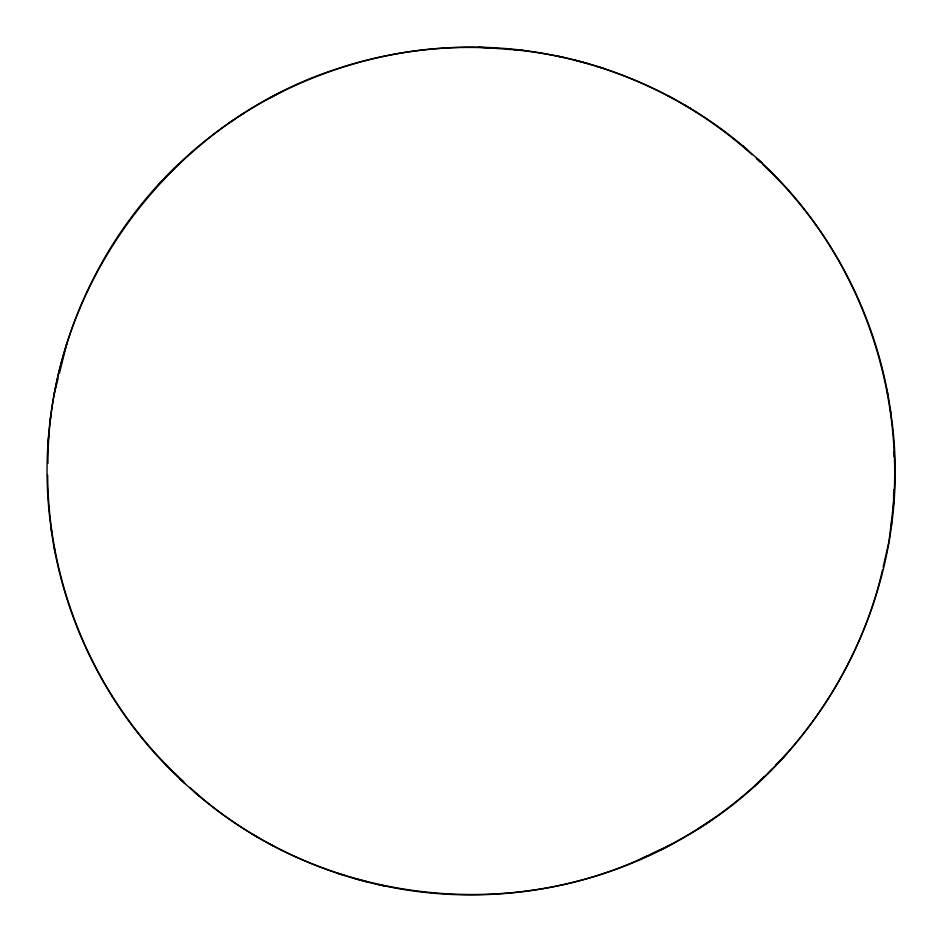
<?xml version="1.0" encoding="UTF-8"?>
<svg xmlns="http://www.w3.org/2000/svg" width="942" height="942" viewBox="0 0 942 942"><rect width="100%" height="100%" fill="white"/><g stroke="black" fill="none" stroke-linecap="round" stroke-linejoin="round"><path stroke-width="1.41" d="M47.665 474.956C48.195 589.928 98.156 704.451 183.714 781.589M883.113 567.19L888.989 541.473L893.534 503.664L893.675 489.71M762.726 164.45C854.959 249.924 902.907 378.672 893.534 503.664M894.182 456.823L894.264 451.1M47.948 463.393C47.547 289.477 168.324 125.404 332.55 70.332C406.367 44.886 487.285 40.07 563.469 57.427M491.265 48.066C375.128 41.413 257.307 86.617 174.411 168.123C78.433 261.134 31.015 401.316 51.904 533.443M378.531 884.573C482.057 908.3 594.131 890.567 685.552 836.602C832.104 752.705 917.59 575.527 890.096 408.557M48.113 441.845L48.843 434.792M50.032 422.534L50.75 415.622M891.25 526.378L891.968 519.466M893.157 507.208L893.887 500.155M882.466 570.051C854.194 693.312 766.246 801.795 650.993 854.17M59.44 373.114L67.106 342.523M54.424 392.896L58.051 378.672M158.315 184.773L163.39 179.533M169.713 172.963L174.411 168.123M767.589 773.877L772.287 769.037M778.61 762.467L783.685 757.227M754.589 786.052L764.197 776.467M775.902 764.61L787.147 753.376M697.374 829.372L712.776 819.14M229.224 122.86L235.418 118.763M239.08 116.302L244.626 112.628M660.224 850.249L672.882 843.667M269.118 98.333L275.747 94.895M275.947 94.789L281.776 91.751M189.848 787.43C310.99 898.727 499.66 926.445 647.943 855.583M640.148 859.245L662.155 848.93M508.009 49.29L510.729 49.479M513.449 49.667C601.408 57.98 686.789 95.377 752.163 154.794M478.571 47.194L522.987 50.315M573.56 59.829L587.137 63.455M368.44 882.171L354.863 878.545M556.852 55.872C627.137 70.532 693.724 103.09 747.913 150.249M385.148 886.128C314.863 871.468 248.276 838.91 194.087 791.751M597.487 66.552L604.399 68.625M337.601 873.375L344.513 875.448M668.031 95.66L673.989 99.051M684.316 104.833L690.498 108.354M251.502 833.646L257.684 837.167M268.011 842.949L273.969 846.34M757.038 158.409C830.255 224.679 878.38 317.595 891.214 415.446M50.786 526.554C63.62 624.405 111.745 717.321 184.962 783.591M742.72 145.657L762.361 163.119M179.639 778.881L199.28 796.343M756.391 158.656L760.618 162.519M886.917 389.234L888.047 396.193M53.953 545.807L55.083 552.766"/></g></svg>
